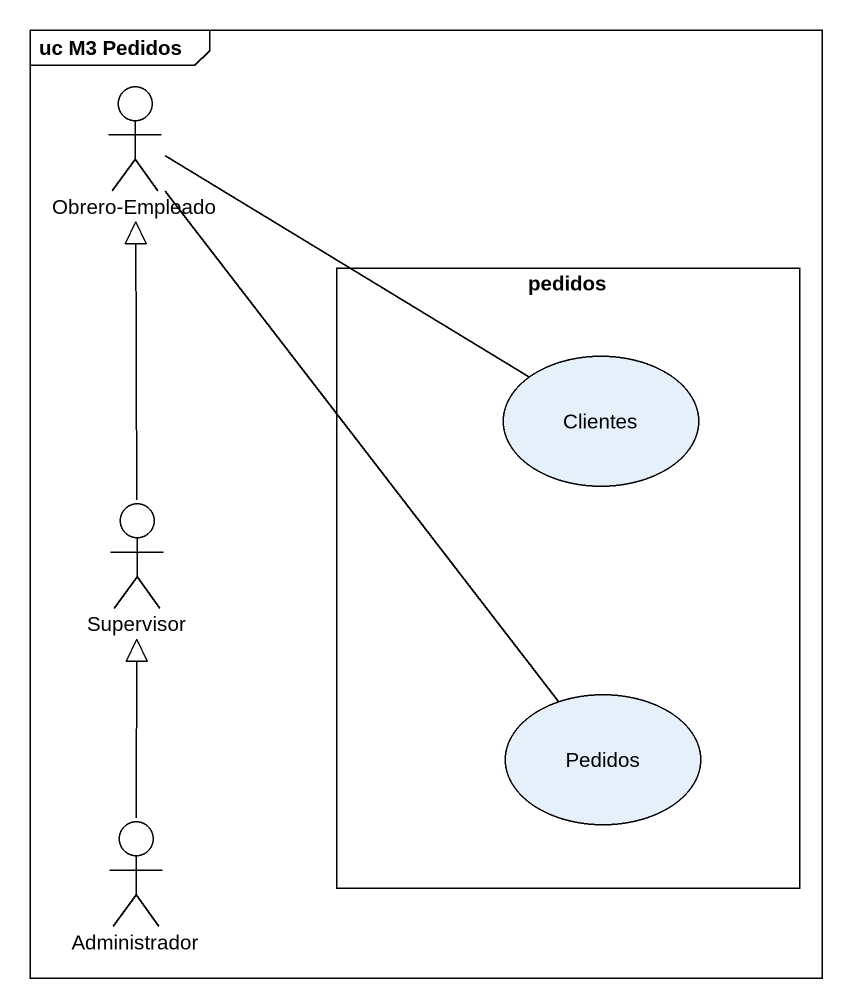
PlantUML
@startuml
mainframe uc M3 Pedidos
actor "Obrero-Empleado" as Obrero_Empleado
rectangle pedidos {
  usecase Clientes
  usecase Pedidos
}
actor Supervisor
actor Administrador
Obrero_Empleado -right- Clientes
Obrero_Empleado -- Pedidos
Supervisor -up-|> Obrero_Empleado
Administrador -up-|> Supervisor
@enduml
